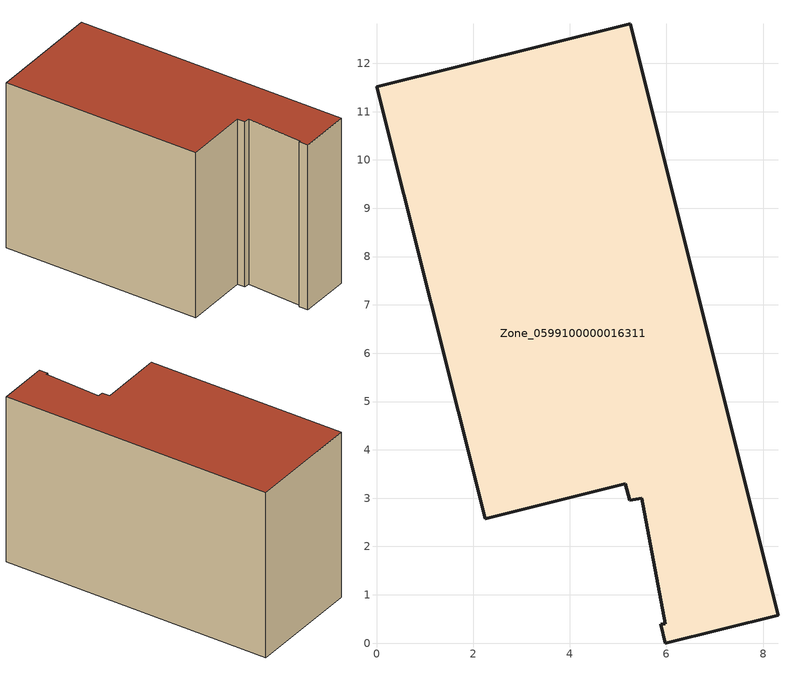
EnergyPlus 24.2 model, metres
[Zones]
Zone_0599100000016311
 floor ground (C_G): 5.15,3.3 2.25,2.58 0,11.51 5.25,12.82 8.31,0.58 5.98,0 5.88,0.39 5.98,0.4 5.49,3 5.24,2.95 z0
 wall outside (C_F): 5.25,12.82 0,11.51 2.25,2.58 5.15,3.3 5.24,2.95 5.49,3 5.98,0.4 5.88,0.39 5.98,0 8.31,0.58 5.25,12.82 z0:7.93
 roof outside (C_R): 5.88,0.39 5.98,0 8.31,0.58 5.25,12.82 0,11.51 2.25,2.58 5.15,3.3 5.24,2.95 5.49,3 5.98,0.4 z7.93
[BUILDING]
Pand.0599100000016311: North Axis=0; Terrain=City; Loads Convergence Tolerance Value=0.04; Temperature Convergence Tolerance Value=0.4; Solar Distribution=FullExterior; Maximum Number of Warmup Days=25; Minimum Number of Warmup Days=1
[Site:Location]
Rotterdam.The.Hague.AP_ZH_NLD Design_Conditions: Latitude=51.96; Longitude=4.45; Time Zone=1; Elevation=-4.5
[SITE:GROUNDTEMPERATURE:BUILDINGSURFACE]
18, 18, 18, 18, 18, 18, 18, 18, 18, 18, 18, 18
[MATERIAL] Thermal Absorptance=0.9; Solar Absorptance=0.7; Visible Absorptance=0.7
Name | Roughness | Thickness | Conductivity | Density | Specific Heat
G.TI.1975-1991 | MediumSmooth | 0.15 | 0.288461 | 540 | 1210
F.TI.1975-1991 | Rough | 0.3 | 0.230769 | 1920 | 840
R.TI.1975-1991 | MediumRough | 0.2 | 0.153846 | 1500 | 1000
[CONSTRUCTION]
C_G: G.TI.1975-1991
C_F: F.TI.1975-1991
C_R: R.TI.1975-1991
[ZONE]
Zone_0599100000016311: Type=1; Multiplier=1; Ceiling Height=Autocalculate; Volume=Autocalculate; Floor Area=autocalculate; Part of Total Floor Area=Yes
[ZONEINFILTRATION:DESIGNFLOWRATE]
Infil_Zone_0599100000016311: Zone or ZoneList or Space or SpaceList=Zone_0599100000016311; Schedule=AlwaysOn; Design Flow Rate Calculation Method=Flow/Area; Flow Rate per Floor Area=0.003; Constant Term Coefficient=1; Temperature Term Coefficient=0; Velocity Term Coefficient=0; Velocity Squared Term Coefficient=0
[HVACTEMPLATE:ZONE:IDEALLOADSAIRSYSTEM]
Zone_0599100000016311: Maximum Heating Supply Air Temperature=50; Minimum Cooling Supply Air Temperature=13; Maximum Heating Supply Air Humidity Ratio=0.0156; Minimum Cooling Supply Air Humidity Ratio=0.0077; Heating Limit=NoLimit; Cooling Limit=NoLimit; Dehumidification Control Type=ConstantSensibleHeatRatio; Cooling Sensible Heat Ratio=0.7; Dehumidification Setpoint=60; Humidification Control Type=None; Humidification Setpoint=30; Outdoor Air Method=None; Outdoor Air Flow Rate per Person=0.00944; Outdoor Air Flow Rate per Zone Floor Area=0; Outdoor Air Flow Rate per Zone=0; Demand Controlled Ventilation Type=None; Outdoor Air Economizer Type=NoEconomizer; Heat Recovery Type=None; Sensible Heat Recovery Effectiveness=0.7; Latent Heat Recovery Effectiveness=0.65
[ZONECONTROL:THERMOSTAT]
ThermostatControl_Zone_0599100000016311: Zone or ZoneList=Zone_0599100000016311; Control Type Schedule=DualSetpointControlType; Control 1=Thermostat_Zone_0599100000016311; Temperature Difference Between Cutout And Setpoint=0
[THERMOSTATSETPOINT:DUALSETPOINT]
Thermostat_Zone_0599100000016311: Heating Setpoint Temperature Schedule=HeatingSetpoint_Zone_0599100000016311; Cooling Setpoint Temperature Schedule=CoolingSetpoint_Zone_0599100000016311
[SCHEDULE:COMPACT]
HeatingSetpoint_Zone_0599100000016311: Through: 12/31, For: AllDays, Until: 24:00, 21
CoolingSetpoint_Zone_0599100000016311: Through: 12/31, For: AllDays, Until: 24:00, 24
DualSetpointControlType: Through: 12/31, For: AllDays, Until: 24:00, 4
AlwaysOn: Through: 12/31, For: AllDays, Until: 24:00, 1
